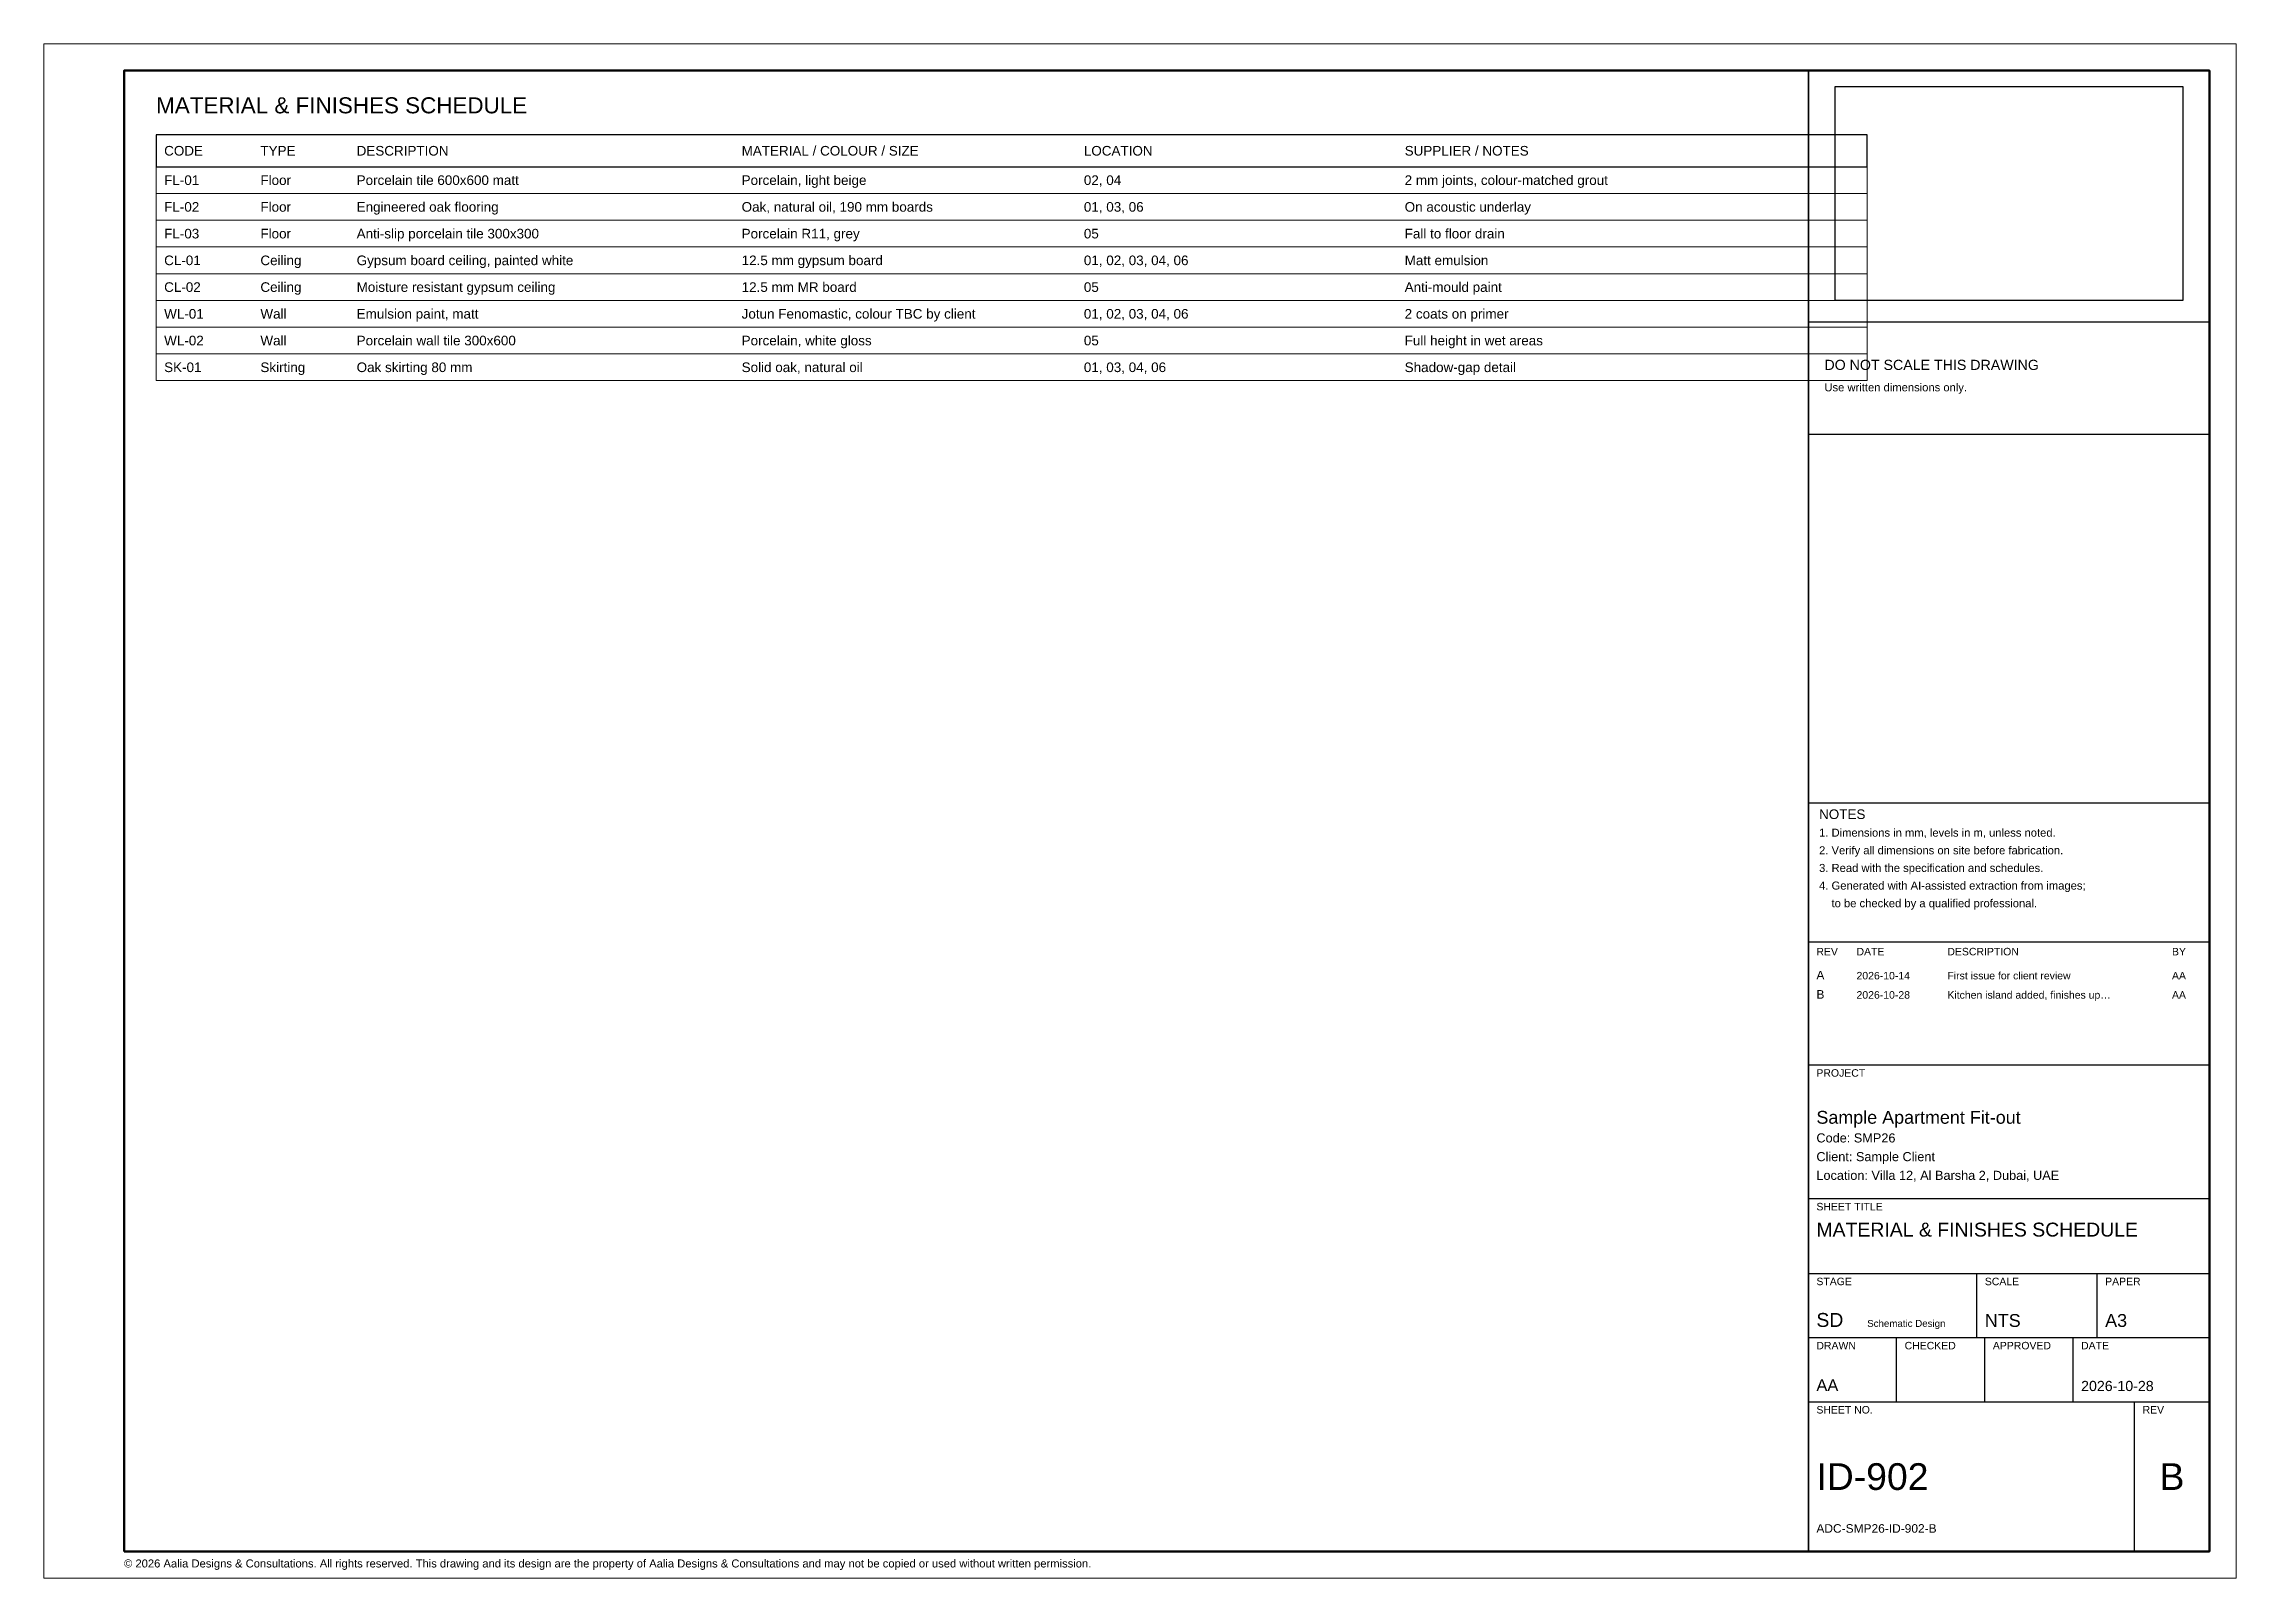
# Paper-space layout 'ID-902 Material & finishes schedule' of a CAD drawing. Header units: millimetres. Extents: x 5 to 415, y 5 to 292.
import ezdxf
from ezdxf.enums import TextEntityAlignment as Align

# ---------------------------------------------------------------- set-up
doc = ezdxf.new("R2010")
doc.units = ezdxf.units.MM
doc.layers.add('G-ANNO-TEXT', color=7, linetype='Continuous', lineweight=18)
doc.layers.add('G-ANNO-TTLB', color=7, linetype='Continuous', lineweight=25)
doc.styles.add('ADC', font='arial.ttf')
picture_1 = doc.add_image_def('image1.png', size_in_pixel=(1400, 861))

psp = doc.layouts.new('ID-902 Material & finishes schedule')

# ---------------------------------------------------------------- linework, layer by layer
at = {"layer": 'G-ANNO-TEXT', "lineweight": 25}
psp.add_lwpolyline([(26, 269), (346, 269), (346, 275), (26, 275)], close=True, dxfattribs=at)
at = {"layer": 'G-ANNO-TEXT'}
for points in [[(26, 264), (346, 264), (346, 269), (26, 269)], [(26, 259), (346, 259), (346, 264), (26, 264)], [(26, 254), (346, 254), (346, 259), (26, 259)], [(26, 249), (346, 249), (346, 254), (26, 254)], [(26, 244), (346, 244), (346, 249), (26, 249)], [(26, 239), (346, 239), (346, 244), (26, 244)], [(26, 234), (346, 234), (346, 239), (26, 239)], [(26, 229), (346, 229), (346, 234), (26, 234)]]:
    psp.add_lwpolyline(points, close=True, dxfattribs=at)
at = {"layer": 'G-ANNO-TTLB', "lineweight": 35}
psp.add_line((335, 10), (335, 287), dxfattribs=at)
at = {"layer": 'G-ANNO-TTLB'}
for p, q in [((335, 240), (410, 240)), ((335, 219), (410, 219)), ((335, 150), (410, 150)), ((335, 124), (410, 124)), ((335, 101), (410, 101)), ((335, 76), (410, 76)), ((335, 62), (410, 62)), ((366.5, 50), (366.5, 62)), ((389, 50), (389, 62)), ((335, 50), (410, 50)), ((351.5, 38), (351.5, 50)), ((368, 38), (368, 50)), ((384.5, 38), (384.5, 50)), ((335, 38), (410, 38)), ((396, 10), (396, 38))]:
    psp.add_line(p, q, dxfattribs=at)
at = {"layer": 'G-ANNO-TTLB', "lineweight": 13}
psp.add_lwpolyline([(5, 5), (415, 5), (415, 292), (5, 292)], close=True, dxfattribs=at)
at = {"layer": 'G-ANNO-TTLB', "lineweight": 50}
psp.add_lwpolyline([(20, 10), (410, 10), (410, 287), (20, 287)], close=True, dxfattribs=at)

# ---------------------------------------------------------------- texts
at = {"layer": 'G-ANNO-TEXT', "style": 'ADC'}
psp.add_text('MATERIAL & FINISHES SCHEDULE', height=3, dxfattribs=at).set_placement((26, 279))
for s, p in [('CODE', (27.5, 272)), ('TYPE', (45.5, 272)), ('DESCRIPTION', (63.5, 272)), ('MATERIAL / COLOUR / SIZE', (135.5, 272)), ('LOCATION', (199.5, 272)), ('SUPPLIER / NOTES', (259.5, 272)), ('FL-01', (27.5, 266.5)), ('Floor', (45.5, 266.5)), ('Porcelain tile 600x600 matt', (63.5, 266.5)), ('Porcelain, light beige', (135.5, 266.5)), ('02, 04', (199.5, 266.5)), ('2 mm joints, colour-matched grout', (259.5, 266.5)), ('FL-02', (27.5, 261.5)), ('Floor', (45.5, 261.5)), ('Engineered oak flooring', (63.5, 261.5)), ('Oak, natural oil, 190 mm boards', (135.5, 261.5)), ('01, 03, 06', (199.5, 261.5)), ('On acoustic underlay', (259.5, 261.5)), ('FL-03', (27.5, 256.5)), ('Floor', (45.5, 256.5)), ('Anti-slip porcelain tile 300x300', (63.5, 256.5)), ('Porcelain R11, grey', (135.5, 256.5)), ('05', (199.5, 256.5)), ('Fall to floor drain', (259.5, 256.5)), ('CL-01', (27.5, 251.5)), ('Ceiling', (45.5, 251.5)), ('Gypsum board ceiling, painted white', (63.5, 251.5)), ('12.5 mm gypsum board', (135.5, 251.5)), ('01, 02, 03, 04, 06', (199.5, 251.5)), ('Matt emulsion', (259.5, 251.5)), ('CL-02', (27.5, 246.5)), ('Ceiling', (45.5, 246.5)), ('Moisture resistant gypsum ceiling', (63.5, 246.5)), ('12.5 mm MR board', (135.5, 246.5)), ('05', (199.5, 246.5)), ('Anti-mould paint', (259.5, 246.5)), ('WL-01', (27.5, 241.5)), ('Wall', (45.5, 241.5)), ('Emulsion paint, matt', (63.5, 241.5)), ('Jotun Fenomastic, colour TBC by client', (135.5, 241.5)), ('01, 02, 03, 04, 06', (199.5, 241.5)), ('2 coats on primer', (259.5, 241.5)), ('WL-02', (27.5, 236.5)), ('Wall', (45.5, 236.5)), ('Porcelain wall tile 300x600', (63.5, 236.5)), ('Porcelain, white gloss', (135.5, 236.5)), ('05', (199.5, 236.5)), ('Full height in wet areas', (259.5, 236.5)), ('SK-01', (27.5, 231.5)), ('Skirting', (45.5, 231.5)), ('Oak skirting 80 mm', (63.5, 231.5)), ('Solid oak, natural oil', (135.5, 231.5)), ('01, 03, 04, 06', (199.5, 231.5)), ('Shadow-gap detail', (259.5, 231.5))]:
    psp.add_text(s, height=1.8, dxfattribs=at).set_placement(p, align=Align.MIDDLE_LEFT)
at = {"layer": 'G-ANNO-TTLB', "style": 'ADC'}
for s, height, p in [('DO NOT SCALE THIS DRAWING', 1.9, (338, 231)), ('Use written dimensions only.', 1.5, (338, 227)), ('NOTES', 1.8, (337, 147)), ('1. Dimensions in mm, levels in m, unless noted.', 1.5, (337, 143.7)), ('2. Verify all dimensions on site before fabrication.', 1.5, (337, 140.4)), ('4. Generated with AI-assisted extraction from images;', 1.5, (337, 133.8)), ('3. Read with the specification and schedules.', 1.5, (337, 137.1)), ('    to be checked by a qualified professional.', 1.5, (337, 130.5)), ('REV', 1.4, (336.5, 121.5)), ('DATE', 1.4, (344, 121.5)), ('DESCRIPTION', 1.4, (361, 121.5)), ('BY', 1.4, (403, 121.5)), ('A', 1.6, (336.5, 117)), ('B', 1.6, (336.5, 113.4)), ('2026-10-14', 1.4, (344, 117)), ('2026-10-28', 1.4, (344, 113.4)), ('First issue for client review', 1.4, (361, 117)), ('Kitchen island added, finishes up…', 1.4, (361, 113.4)), ('AA', 1.4, (403, 117)), ('AA', 1.4, (403, 113.4)), ('PROJECT', 1.4, (336.5, 98.8)), ('Sample Apartment Fit-out', 2.4, (336.5, 90)), ('Code: SMP26', 1.7, (336.5, 86.5)), ('Client: Sample Client', 1.7, (336.5, 83)), ('Location: Villa 12, Al Barsha 2, Dubai, UAE', 1.7, (336.5, 79.5)), ('SHEET TITLE', 1.4, (336.5, 73.8)), ('STAGE', 1.4, (336.5, 59.8)), ('SCALE', 1.4, (368, 59.8)), ('PAPER', 1.4, (390.5, 59.8)), ('SD', 2.6, (336.5, 52)), ('Schematic Design', 1.3, (346, 52)), ('NTS', 2.4, (368, 52)), ('A3', 2.4, (390.5, 52)), ('DRAWN', 1.4, (336.5, 47.8)), ('CHECKED', 1.4, (353, 47.8)), ('APPROVED', 1.4, (369.5, 47.8)), ('DATE', 1.4, (386, 47.8)), ('AA', 2.2, (336.5, 40)), ('2026-10-28', 1.9, (386, 40)), ('SHEET NO.', 1.4, (336.5, 35.8)), ('REV', 1.4, (397.5, 35.8)), ('ADC-SMP26-ID-902-B', 1.6, (336.5, 13.5)), ('© 2026 Aalia Designs & Consultations. All rights reserved. This drawing and its design are the property of Aalia Designs & Consultations and may not be copied or used without written permission.', 1.5, (20, 7))]:
    psp.add_text(s, height=height, dxfattribs=at).set_placement(p)
psp.add_text('ID-902', height=5, dxfattribs=at).set_placement((336.5, 24), align=Align.MIDDLE_LEFT)
psp.add_text('B', height=5, dxfattribs=at).set_placement((403, 24), align=Align.MIDDLE_CENTER)
at = {"layer": 'G-ANNO-TTLB', "insert": (336.5, 71.5), "char_height": 2.6, "width": 71, "attachment_point": 1, "style": 'ADC'}
psp.add_mtext('MATERIAL & FINISHES SCHEDULE', dxfattribs=at)

# ---------------------------------------------------------------- pictures from other files: only their frames are drawn
at = {"layer": 'G-ANNO-TTLB'}
image = psp.add_image(picture_1, insert=(339.98, 244), size_in_units=(65.04, 40), dxfattribs=at)

doc.saveas('drawing.dxf')
